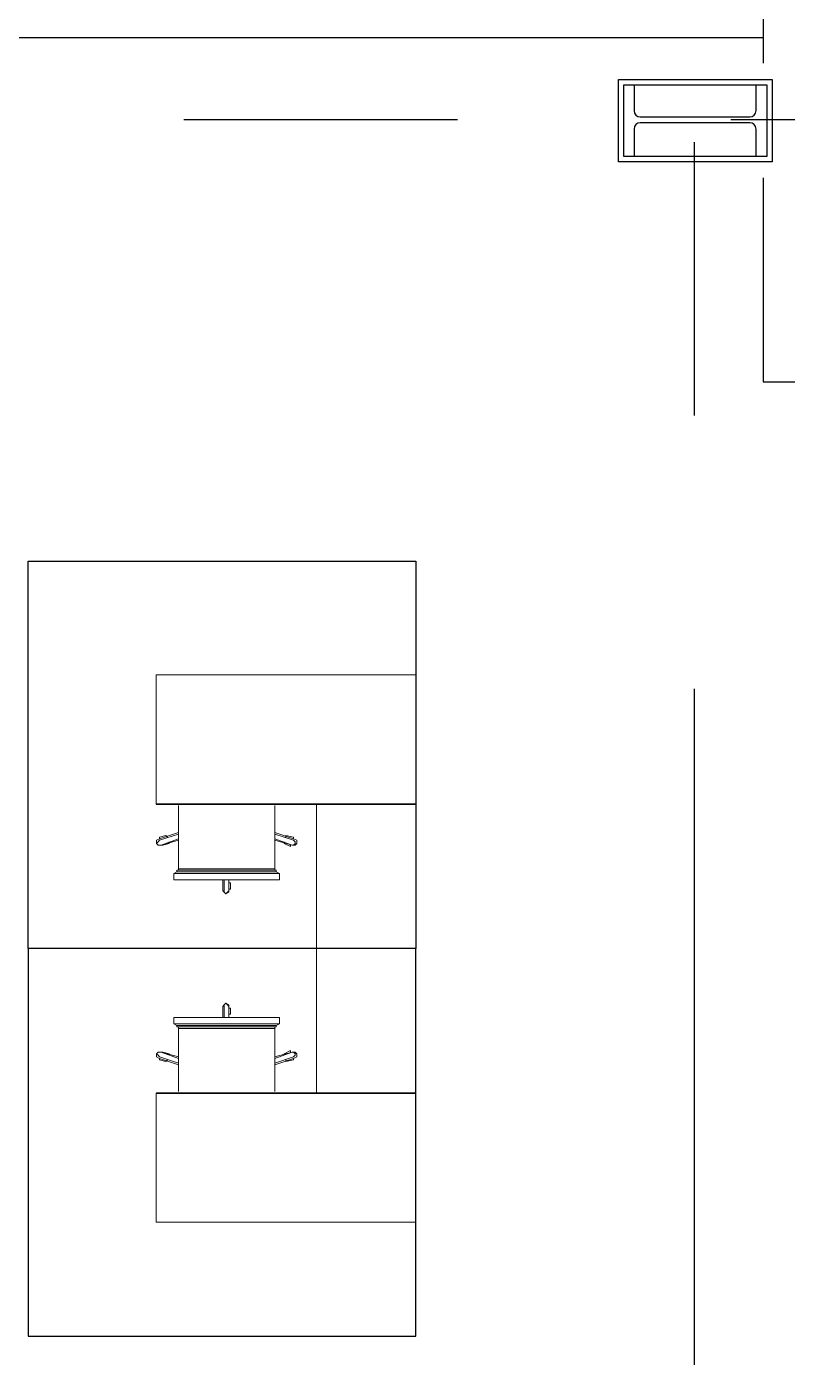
# Model space of a CAD drawing. Header units: millimetres. Extents: x 2148 to 2681, y 758 to 986.
# Drawn here: x 2601.953 to 2603.72, y 948.095 to 951.186 of the extents above; entities that cross this region are included whole.
import ezdxf

# ---------------------------------------------------------------- set-up
doc = ezdxf.new("R2010")
doc.units = ezdxf.units.MM
doc.linetypes.add('CENTER2', pattern=[28.575, 19.05, -3.175, 3.175, -3.175])
for name, color, linetype in [('at_Entity', 7, 'Continuous'), ('COLUMN', 7, 'Continuous'), ('D', 1, 'Continuous'), ('DR', 7, 'Continuous'), ('ELAYOUT', 4, 'Continuous'), ('S-COLS', 6, 'Continuous'), ('S_GRID LINES', 252, 'Continuous')]:
    doc.layers.add(name, color=color, linetype=linetype)

msp = doc.modelspace()

# ---------------------------------------------------------------- linework, layer by layer
at = {"layer": 'at_Entity', "color": 0, "lineweight": 15}
for p, q in [((2602.2545676, 949.6801445, 0), (2602.2545676, 949.3800255, 0)), ((2602.2545676, 949.6801445, 0), (2602.8572863, 949.6801445, 0)), ((2602.2545676, 949.6801445, 0), (2602.2545676, 949.3800255, 0)), ((2602.2545676, 949.6801445, 0), (2602.8572863, 949.6801445, 0)), ((2602.8572863, 949.6801445, 0), (2602.8572863, 949.0443679, 0)), ((2602.8572863, 949.6801445, 0), (2602.8572863, 949.0443679, 0)), ((2602.3062371, 949.2299657, 0), (2602.3062371, 949.376365, 0)), ((2602.3062371, 949.2299657, 0), (2602.3062371, 949.376365, 0)), ((2602.5294969, 949.376365, 0), (2602.5294969, 949.2299657, 0)), ((2602.5294969, 949.376365, 0), (2602.5294969, 949.2299657, 0)), ((2602.6267068, 949.3800255, 0), (2602.6267068, 949.0443679, 0)), ((2602.6267068, 949.3800255, 0), (2602.6267068, 949.0443679, 0)), ((2602.2549974, 949.2958454, 0), (2602.2623171, 949.2995052, 0)), ((2602.2549974, 949.2958454, 0), (2602.2623171, 949.2995052, 0)), ((2602.2549974, 949.2885257, 0), (2602.2549974, 949.2958454, 0)), ((2602.2549974, 949.2885257, 0), (2602.2549974, 949.2958454, 0)), ((2602.2549974, 949.2885257, 0), (2602.2586573, 949.2921855, 0)), ((2602.2549974, 949.2885257, 0), (2602.2586573, 949.2921855, 0)), ((2602.2586573, 949.2921855, 0), (2602.2623171, 949.2958454, 0)), ((2602.2586573, 949.2921855, 0), (2602.2623171, 949.2958454, 0)), ((2602.2623171, 949.2995052, 0), (2602.3062371, 949.3141452, 0)), ((2602.2623171, 949.2995052, 0), (2602.3062371, 949.3141452, 0)), ((2602.2623171, 949.2958454, 0), (2602.3062371, 949.3104854, 0)), ((2602.2623171, 949.2958454, 0), (2602.3062371, 949.3104854, 0)), ((2602.2623171, 949.3031657, 0), (2602.2769571, 949.3068255, 0)), ((2602.2623171, 949.3031657, 0), (2602.2769571, 949.3068255, 0)), ((2602.2623171, 949.2995052, 0), (2602.2623171, 949.3031657, 0)), ((2602.2623171, 949.2995052, 0), (2602.2623171, 949.3031657, 0)), ((2602.3062371, 949.2995052, 0), (2602.265977, 949.2848652, 0)), ((2602.3062371, 949.2995052, 0), (2602.265977, 949.2848652, 0)), ((2602.265977, 949.2848652, 0), (2602.3062371, 949.2958454, 0)), ((2602.265977, 949.2848652, 0), (2602.3062371, 949.2958454, 0)), ((2602.2769571, 949.3068255, 0), (2602.280617, 949.3031657, 0)), ((2602.2769571, 949.3068255, 0), (2602.280617, 949.3031657, 0)), ((2602.2842768, 949.2921855, 0), (2602.2842768, 949.2885257, 0)), ((2602.2842768, 949.2921855, 0), (2602.2842768, 949.2885257, 0)), ((2602.5294969, 949.3141452, 0), (2602.5734163, 949.2995052, 0)), ((2602.5294969, 949.3141452, 0), (2602.5734163, 949.2995052, 0)), ((2602.5734163, 949.2958454, 0), (2602.5294969, 949.3104854, 0)), ((2602.5734163, 949.2958454, 0), (2602.5294969, 949.3104854, 0)), ((2602.5294969, 949.2995052, 0), (2602.5697565, 949.2848652, 0)), ((2602.5294969, 949.2995052, 0), (2602.5697565, 949.2848652, 0)), ((2602.5697565, 949.2848652, 0), (2602.5294969, 949.2958454, 0)), ((2602.5697565, 949.2848652, 0), (2602.5294969, 949.2958454, 0)), ((2602.5514566, 949.2885257, 0), (2602.5514566, 949.2921855, 0)), ((2602.5514566, 949.2885257, 0), (2602.5514566, 949.2921855, 0)), ((2602.5551165, 949.3031657, 0), (2602.5551165, 949.3068255, 0)), ((2602.5551165, 949.3068255, 0), (2602.5734163, 949.3031657, 0)), ((2602.5551165, 949.3031657, 0), (2602.5551165, 949.3068255, 0)), ((2602.5551165, 949.3068255, 0), (2602.5734163, 949.3031657, 0)), ((2602.5734163, 949.3031657, 0), (2602.5734163, 949.2995052, 0)), ((2602.5734163, 949.3031657, 0), (2602.5734163, 949.2995052, 0)), ((2602.5734163, 949.2995052, 0), (2602.5807366, 949.2958454, 0)), ((2602.5734163, 949.2995052, 0), (2602.5807366, 949.2958454, 0)), ((2602.5770768, 949.2921855, 0), (2602.5734163, 949.2958454, 0)), ((2602.5770768, 949.2921855, 0), (2602.5734163, 949.2958454, 0)), ((2602.5770768, 949.2885257, 0), (2602.5770768, 949.2921855, 0)), ((2602.5770768, 949.2885257, 0), (2602.5770768, 949.2921855, 0)), ((2602.5807366, 949.2958454, 0), (2602.5807366, 949.2885257, 0)), ((2602.5807366, 949.2958454, 0), (2602.5807366, 949.2885257, 0)), ((2602.2586573, 949.2848652, 0), (2602.2549974, 949.2885257, 0)), ((2602.2586573, 949.2848652, 0), (2602.2549974, 949.2885257, 0)), ((2602.2586573, 949.2848652, 0), (2602.2549974, 949.2885257, 0)), ((2602.2586573, 949.2848652, 0), (2602.2549974, 949.2885257, 0)), ((2602.265977, 949.2848652, 0), (2602.2586573, 949.2848652, 0)), ((2602.2623171, 949.2848652, 0), (2602.2586573, 949.2848652, 0)), ((2602.265977, 949.2848652, 0), (2602.2586573, 949.2848652, 0)), ((2602.2623171, 949.2848652, 0), (2602.2586573, 949.2848652, 0)), ((2602.2696368, 949.2848652, 0), (2602.265977, 949.2848652, 0)), ((2602.2696368, 949.2848652, 0), (2602.265977, 949.2848652, 0)), ((2602.2842768, 949.2885257, 0), (2602.2696368, 949.2848652, 0)), ((2602.2842768, 949.2885257, 0), (2602.2696368, 949.2848652, 0)), ((2602.5660966, 949.2812054, 0), (2602.5514566, 949.2885257, 0)), ((2602.5660966, 949.2812054, 0), (2602.5514566, 949.2885257, 0)), ((2602.5660966, 949.2848652, 0), (2602.5660966, 949.2812054, 0)), ((2602.5660966, 949.2848652, 0), (2602.5660966, 949.2812054, 0)), ((2602.5770768, 949.2848652, 0), (2602.5697565, 949.2848652, 0)), ((2602.5697565, 949.2848652, 0), (2602.5734163, 949.2848652, 0)), ((2602.5770768, 949.2848652, 0), (2602.5697565, 949.2848652, 0)), ((2602.5697565, 949.2848652, 0), (2602.5734163, 949.2848652, 0)), ((2602.5734163, 949.2848652, 0), (2602.5770768, 949.2885257, 0)), ((2602.5734163, 949.2848652, 0), (2602.5770768, 949.2885257, 0)), ((2602.5807366, 949.2885257, 0), (2602.5770768, 949.2848652, 0)), ((2602.5807366, 949.2885257, 0), (2602.5770768, 949.2848652, 0)), ((2602.3062371, 949.2263052, 0), (2602.3062371, 949.2299657, 0)), ((2602.3062371, 949.2299657, 0), (2602.5294969, 949.2299657, 0)), ((2602.3062371, 949.2263052, 0), (2602.3062371, 949.2299657, 0)), ((2602.3062371, 949.2299657, 0), (2602.5294969, 949.2299657, 0)), ((2602.5294969, 949.2299657, 0), (2602.5294969, 949.2263052, 0)), ((2602.5294969, 949.2299657, 0), (2602.5294969, 949.2263052, 0)), ((2602.295257, 949.2189855, 0), (2602.3025773, 949.2226454, 0)), ((2602.295257, 949.2189855, 0), (2602.3025773, 949.2226454, 0)), ((2602.295257, 949.2153257, 0), (2602.295257, 949.2189855, 0)), ((2602.295257, 949.2189855, 0), (2602.5404765, 949.2189855, 0)), ((2602.295257, 949.2153257, 0), (2602.295257, 949.2189855, 0)), ((2602.295257, 949.2189855, 0), (2602.5404765, 949.2189855, 0)), ((2602.295257, 949.2153257, 0), (2602.295257, 949.2116659, 0)), ((2602.295257, 949.2153257, 0), (2602.295257, 949.2116659, 0)), ((2602.295257, 949.2043455, 0), (2602.295257, 949.2116659, 0)), ((2602.295257, 949.2043455, 0), (2602.295257, 949.2116659, 0)), ((2602.3025773, 949.2043455, 0), (2602.295257, 949.2043455, 0)), ((2602.3025773, 949.2043455, 0), (2602.295257, 949.2043455, 0)), ((2602.3025773, 949.2226454, 0), (2602.3025773, 949.2263052, 0)), ((2602.3025773, 949.2263052, 0), (2602.5331568, 949.2263052, 0)), ((2602.3025773, 949.2226454, 0), (2602.3025773, 949.2263052, 0)), ((2602.3025773, 949.2263052, 0), (2602.5331568, 949.2263052, 0)), ((2602.3025773, 949.2226454, 0), (2602.5331568, 949.2226454, 0)), ((2602.3025773, 949.2226454, 0), (2602.5331568, 949.2226454, 0)), ((2602.5331568, 949.2043455, 0), (2602.3025773, 949.2043455, 0)), ((2602.5331568, 949.2043455, 0), (2602.3025773, 949.2043455, 0)), ((2602.309897, 949.2263052, 0), (2602.3062371, 949.2263052, 0)), ((2602.309897, 949.2263052, 0), (2602.3062371, 949.2263052, 0)), ((2602.4087171, 949.1787254, 0), (2602.4087171, 949.2043455, 0)), ((2602.4087171, 949.1787254, 0), (2602.4087171, 949.2043455, 0)), ((2602.4087171, 949.1823859, 0), (2602.4087171, 949.1970259, 0)), ((2602.4087171, 949.1823859, 0), (2602.4087171, 949.1970259, 0)), ((2602.412377, 949.1787254, 0), (2602.412377, 949.2043455, 0)), ((2602.412377, 949.1787254, 0), (2602.412377, 949.2043455, 0)), ((2602.4233571, 949.2043455, 0), (2602.4233571, 949.1787254, 0)), ((2602.4233571, 949.1787254, 0), (2602.4233571, 949.2043455, 0)), ((2602.4233571, 949.2043455, 0), (2602.4233571, 949.1787254, 0)), ((2602.4233571, 949.1787254, 0), (2602.4233571, 949.2043455, 0)), ((2602.4233571, 949.1970259, 0), (2602.427017, 949.1970259, 0)), ((2602.4233571, 949.1970259, 0), (2602.427017, 949.1970259, 0)), ((2602.427017, 949.1970259, 0), (2602.427017, 949.1823859, 0)), ((2602.427017, 949.1970259, 0), (2602.427017, 949.1823859, 0)), ((2602.5294969, 949.2263052, 0), (2602.5258365, 949.2263052, 0)), ((2602.5294969, 949.2263052, 0), (2602.5258365, 949.2263052, 0)), ((2602.5331568, 949.2263052, 0), (2602.5331568, 949.2226454, 0)), ((2602.5331568, 949.2263052, 0), (2602.5331568, 949.2226454, 0)), ((2602.5331568, 949.2226454, 0), (2602.5404765, 949.2189855, 0)), ((2602.5331568, 949.2226454, 0), (2602.5404765, 949.2189855, 0)), ((2602.5404765, 949.2043455, 0), (2602.5331568, 949.2043455, 0)), ((2602.5404765, 949.2043455, 0), (2602.5331568, 949.2043455, 0)), ((2602.5404765, 949.2189855, 0), (2602.5404765, 949.2153257, 0)), ((2602.5404765, 949.2189855, 0), (2602.5404765, 949.2153257, 0)), ((2602.5404765, 949.2153257, 0), (2602.5404765, 949.2116659, 0)), ((2602.5404765, 949.2153257, 0), (2602.5404765, 949.2116659, 0)), ((2602.5404765, 949.2116659, 0), (2602.5404765, 949.2043455, 0)), ((2602.5404765, 949.2116659, 0), (2602.5404765, 949.2043455, 0)), ((2602.412377, 949.1750655, 0), (2602.4087171, 949.1787254, 0)), ((2602.412377, 949.1750655, 0), (2602.4087171, 949.1787254, 0)), ((2602.412377, 949.1787254, 0), (2602.412377, 949.1750655, 0)), ((2602.412377, 949.1787254, 0), (2602.412377, 949.1750655, 0)), ((2602.412377, 949.1750655, 0), (2602.4160368, 949.1714057, 0)), ((2602.4160368, 949.1714057, 0), (2602.412377, 949.1750655, 0)), ((2602.412377, 949.1750655, 0), (2602.4160368, 949.1714057, 0)), ((2602.4160368, 949.1714057, 0), (2602.412377, 949.1750655, 0)), ((2602.4160368, 949.1714057, 0), (2602.4196966, 949.1750655, 0)), ((2602.4233571, 949.1750655, 0), (2602.4160368, 949.1714057, 0)), ((2602.4160368, 949.1714057, 0), (2602.4196966, 949.1750655, 0)), ((2602.4233571, 949.1750655, 0), (2602.4160368, 949.1714057, 0)), ((2602.4196966, 949.1750655, 0), (2602.4233571, 949.1787254, 0)), ((2602.4196966, 949.1750655, 0), (2602.4233571, 949.1787254, 0)), ((2602.427017, 949.1823859, 0), (2602.4233571, 949.1823859, 0)), ((2602.427017, 949.1823859, 0), (2602.4233571, 949.1823859, 0)), ((2602.4233571, 949.1787254, 0), (2602.4233571, 949.1750655, 0)), ((2602.4233571, 949.1787254, 0), (2602.4233571, 949.1750655, 0)), ((2602.6267068, 948.7087103, 0), (2602.6267068, 949.0443679, 0)), ((2602.6267068, 948.7087103, 0), (2602.6267068, 949.0443679, 0)), ((2602.8572863, 948.4085913, 0), (2602.8572863, 949.0443679, 0)), ((2602.8572863, 948.4085913, 0), (2602.8572863, 949.0443679, 0)), ((2602.412377, 948.9136703, 0), (2602.4087171, 948.9100104, 0)), ((2602.412377, 948.9136703, 0), (2602.4087171, 948.9100104, 0)), ((2602.4087171, 948.9100104, 0), (2602.4087171, 948.8843903, 0)), ((2602.4087171, 948.9100104, 0), (2602.4087171, 948.8843903, 0)), ((2602.4087171, 948.90635, 0), (2602.4087171, 948.89171, 0)), ((2602.4087171, 948.90635, 0), (2602.4087171, 948.89171, 0)), ((2602.412377, 948.9136703, 0), (2602.4160368, 948.9173301, 0)), ((2602.4160368, 948.9173301, 0), (2602.412377, 948.9136703, 0)), ((2602.412377, 948.9136703, 0), (2602.4160368, 948.9173301, 0)), ((2602.4160368, 948.9173301, 0), (2602.412377, 948.9136703, 0)), ((2602.412377, 948.9100104, 0), (2602.412377, 948.9136703, 0)), ((2602.412377, 948.9100104, 0), (2602.412377, 948.9136703, 0)), ((2602.412377, 948.9100104, 0), (2602.412377, 948.8843903, 0)), ((2602.412377, 948.9100104, 0), (2602.412377, 948.8843903, 0)), ((2602.4160368, 948.9173301, 0), (2602.4196966, 948.9136703, 0)), ((2602.4233571, 948.9136703, 0), (2602.4160368, 948.9173301, 0)), ((2602.4160368, 948.9173301, 0), (2602.4196966, 948.9136703, 0)), ((2602.4233571, 948.9136703, 0), (2602.4160368, 948.9173301, 0)), ((2602.4196966, 948.9136703, 0), (2602.4233571, 948.9100104, 0)), ((2602.4196966, 948.9136703, 0), (2602.4233571, 948.9100104, 0)), ((2602.4233571, 948.9100104, 0), (2602.4233571, 948.9136703, 0)), ((2602.4233571, 948.9100104, 0), (2602.4233571, 948.9136703, 0)), ((2602.4233571, 948.8843903, 0), (2602.4233571, 948.9100104, 0)), ((2602.4233571, 948.9100104, 0), (2602.4233571, 948.8843903, 0)), ((2602.4233571, 948.8843903, 0), (2602.4233571, 948.9100104, 0)), ((2602.4233571, 948.9100104, 0), (2602.4233571, 948.8843903, 0)), ((2602.427017, 948.90635, 0), (2602.4233571, 948.90635, 0)), ((2602.427017, 948.90635, 0), (2602.4233571, 948.90635, 0)), ((2602.4233571, 948.89171, 0), (2602.427017, 948.89171, 0)), ((2602.4233571, 948.89171, 0), (2602.427017, 948.89171, 0)), ((2602.427017, 948.89171, 0), (2602.427017, 948.90635, 0)), ((2602.427017, 948.89171, 0), (2602.427017, 948.90635, 0)), ((2602.3025773, 948.8843903, 0), (2602.295257, 948.8843903, 0)), ((2602.295257, 948.8843903, 0), (2602.295257, 948.87707, 0)), ((2602.3025773, 948.8843903, 0), (2602.295257, 948.8843903, 0)), ((2602.295257, 948.8843903, 0), (2602.295257, 948.87707, 0)), ((2602.295257, 948.8734101, 0), (2602.295257, 948.87707, 0)), ((2602.295257, 948.8734101, 0), (2602.295257, 948.87707, 0)), ((2602.295257, 948.8734101, 0), (2602.295257, 948.8697503, 0)), ((2602.295257, 948.8734101, 0), (2602.295257, 948.8697503, 0)), ((2602.295257, 948.8697503, 0), (2602.3025773, 948.8660904, 0)), ((2602.295257, 948.8697503, 0), (2602.5404765, 948.8697503, 0)), ((2602.295257, 948.8697503, 0), (2602.3025773, 948.8660904, 0)), ((2602.295257, 948.8697503, 0), (2602.5404765, 948.8697503, 0)), ((2602.5331568, 948.8843903, 0), (2602.3025773, 948.8843903, 0)), ((2602.5331568, 948.8843903, 0), (2602.3025773, 948.8843903, 0)), ((2602.3025773, 948.8660904, 0), (2602.5331568, 948.8660904, 0)), ((2602.3025773, 948.8660904, 0), (2602.3025773, 948.8624306, 0)), ((2602.3025773, 948.8660904, 0), (2602.5331568, 948.8660904, 0)), ((2602.3025773, 948.8660904, 0), (2602.3025773, 948.8624306, 0)), ((2602.3025773, 948.8624306, 0), (2602.5331568, 948.8624306, 0)), ((2602.3025773, 948.8624306, 0), (2602.5331568, 948.8624306, 0)), ((2602.309897, 948.8624306, 0), (2602.3062371, 948.8624306, 0)), ((2602.3062371, 948.8624306, 0), (2602.3062371, 948.8587701, 0)), ((2602.309897, 948.8624306, 0), (2602.3062371, 948.8624306, 0)), ((2602.3062371, 948.8624306, 0), (2602.3062371, 948.8587701, 0)), ((2602.3062371, 948.8587701, 0), (2602.5294969, 948.8587701, 0)), ((2602.3062371, 948.8587701, 0), (2602.3062371, 948.7123708, 0)), ((2602.3062371, 948.8587701, 0), (2602.5294969, 948.8587701, 0)), ((2602.3062371, 948.8587701, 0), (2602.3062371, 948.7123708, 0)), ((2602.5294969, 948.8624306, 0), (2602.5258365, 948.8624306, 0)), ((2602.5294969, 948.8624306, 0), (2602.5258365, 948.8624306, 0)), ((2602.5294969, 948.8587701, 0), (2602.5294969, 948.8624306, 0)), ((2602.5294969, 948.8587701, 0), (2602.5294969, 948.8624306, 0)), ((2602.5294969, 948.7123708, 0), (2602.5294969, 948.8587701, 0)), ((2602.5294969, 948.7123708, 0), (2602.5294969, 948.8587701, 0)), ((2602.5404765, 948.8843903, 0), (2602.5331568, 948.8843903, 0)), ((2602.5404765, 948.8843903, 0), (2602.5331568, 948.8843903, 0)), ((2602.5331568, 948.8660904, 0), (2602.5404765, 948.8697503, 0)), ((2602.5331568, 948.8660904, 0), (2602.5404765, 948.8697503, 0)), ((2602.5331568, 948.8624306, 0), (2602.5331568, 948.8660904, 0)), ((2602.5331568, 948.8624306, 0), (2602.5331568, 948.8660904, 0)), ((2602.5404765, 948.87707, 0), (2602.5404765, 948.8843903, 0)), ((2602.5404765, 948.87707, 0), (2602.5404765, 948.8843903, 0)), ((2602.5404765, 948.8734101, 0), (2602.5404765, 948.87707, 0)), ((2602.5404765, 948.8734101, 0), (2602.5404765, 948.87707, 0)), ((2602.5404765, 948.8697503, 0), (2602.5404765, 948.8734101, 0)), ((2602.5404765, 948.8697503, 0), (2602.5404765, 948.8734101, 0)), ((2602.2586573, 948.8038706, 0), (2602.2549974, 948.8002101, 0)), ((2602.2586573, 948.8038706, 0), (2602.2549974, 948.8002101, 0)), ((2602.2586573, 948.8038706, 0), (2602.2549974, 948.8002101, 0)), ((2602.2586573, 948.8038706, 0), (2602.2549974, 948.8002101, 0)), ((2602.2549974, 948.8002101, 0), (2602.2549974, 948.7928905, 0)), ((2602.2549974, 948.8002101, 0), (2602.2586573, 948.7965503, 0)), ((2602.2549974, 948.8002101, 0), (2602.2549974, 948.7928905, 0)), ((2602.2549974, 948.8002101, 0), (2602.2586573, 948.7965503, 0)), ((2602.265977, 948.8038706, 0), (2602.2586573, 948.8038706, 0)), ((2602.2623171, 948.8038706, 0), (2602.2586573, 948.8038706, 0)), ((2602.265977, 948.8038706, 0), (2602.2586573, 948.8038706, 0)), ((2602.2623171, 948.8038706, 0), (2602.2586573, 948.8038706, 0)), ((2602.2586573, 948.7965503, 0), (2602.2623171, 948.7928905, 0)), ((2602.2586573, 948.7965503, 0), (2602.2623171, 948.7928905, 0)), ((2602.3062371, 948.7892306, 0), (2602.265977, 948.8038706, 0)), ((2602.265977, 948.8038706, 0), (2602.3062371, 948.7928905, 0)), ((2602.2696368, 948.8038706, 0), (2602.265977, 948.8038706, 0)), ((2602.3062371, 948.7892306, 0), (2602.265977, 948.8038706, 0)), ((2602.265977, 948.8038706, 0), (2602.3062371, 948.7928905, 0)), ((2602.2696368, 948.8038706, 0), (2602.265977, 948.8038706, 0)), ((2602.2842768, 948.8002101, 0), (2602.2696368, 948.8038706, 0)), ((2602.2842768, 948.8002101, 0), (2602.2696368, 948.8038706, 0)), ((2602.2842768, 948.7965503, 0), (2602.2842768, 948.8002101, 0)), ((2602.2842768, 948.7965503, 0), (2602.2842768, 948.8002101, 0)), ((2602.5294969, 948.7892306, 0), (2602.5697565, 948.8038706, 0)), ((2602.5697565, 948.8038706, 0), (2602.5294969, 948.7928905, 0)), ((2602.5294969, 948.7892306, 0), (2602.5697565, 948.8038706, 0)), ((2602.5697565, 948.8038706, 0), (2602.5294969, 948.7928905, 0)), ((2602.5660966, 948.8075305, 0), (2602.5514566, 948.8002101, 0)), ((2602.5660966, 948.8075305, 0), (2602.5514566, 948.8002101, 0)), ((2602.5514566, 948.8002101, 0), (2602.5514566, 948.7965503, 0)), ((2602.5514566, 948.8002101, 0), (2602.5514566, 948.7965503, 0)), ((2602.5660966, 948.8038706, 0), (2602.5660966, 948.8075305, 0)), ((2602.5660966, 948.8038706, 0), (2602.5660966, 948.8075305, 0)), ((2602.5770768, 948.8038706, 0), (2602.5697565, 948.8038706, 0)), ((2602.5697565, 948.8038706, 0), (2602.5734163, 948.8038706, 0)), ((2602.5770768, 948.8038706, 0), (2602.5697565, 948.8038706, 0)), ((2602.5697565, 948.8038706, 0), (2602.5734163, 948.8038706, 0)), ((2602.5734163, 948.8038706, 0), (2602.5770768, 948.8002101, 0)), ((2602.5734163, 948.8038706, 0), (2602.5770768, 948.8002101, 0)), ((2602.5770768, 948.7965503, 0), (2602.5734163, 948.7928905, 0)), ((2602.5770768, 948.7965503, 0), (2602.5734163, 948.7928905, 0)), ((2602.5807366, 948.8002101, 0), (2602.5770768, 948.8038706, 0)), ((2602.5807366, 948.8002101, 0), (2602.5770768, 948.8038706, 0)), ((2602.5770768, 948.8002101, 0), (2602.5770768, 948.7965503, 0)), ((2602.5770768, 948.8002101, 0), (2602.5770768, 948.7965503, 0)), ((2602.5807366, 948.7928905, 0), (2602.5807366, 948.8002101, 0)), ((2602.5807366, 948.7928905, 0), (2602.5807366, 948.8002101, 0)), ((2602.2549974, 948.7928905, 0), (2602.2623171, 948.7892306, 0)), ((2602.2549974, 948.7928905, 0), (2602.2623171, 948.7892306, 0)), ((2602.2623171, 948.7928905, 0), (2602.3062371, 948.7782505, 0)), ((2602.2623171, 948.7928905, 0), (2602.3062371, 948.7782505, 0)), ((2602.2623171, 948.7892306, 0), (2602.3062371, 948.7745906, 0)), ((2602.2623171, 948.7892306, 0), (2602.2623171, 948.7855701, 0)), ((2602.2623171, 948.7892306, 0), (2602.3062371, 948.7745906, 0)), ((2602.2623171, 948.7892306, 0), (2602.2623171, 948.7855701, 0)), ((2602.2623171, 948.7855701, 0), (2602.2769571, 948.7819103, 0)), ((2602.2623171, 948.7855701, 0), (2602.2769571, 948.7819103, 0)), ((2602.2769571, 948.7819103, 0), (2602.280617, 948.7855701, 0)), ((2602.2769571, 948.7819103, 0), (2602.280617, 948.7855701, 0)), ((2602.5734163, 948.7928905, 0), (2602.5294969, 948.7782505, 0)), ((2602.5734163, 948.7928905, 0), (2602.5294969, 948.7782505, 0)), ((2602.5294969, 948.7745906, 0), (2602.5734163, 948.7892306, 0)), ((2602.5294969, 948.7745906, 0), (2602.5734163, 948.7892306, 0)), ((2602.5551165, 948.7855701, 0), (2602.5551165, 948.7819103, 0)), ((2602.5551165, 948.7819103, 0), (2602.5734163, 948.7855701, 0)), ((2602.5551165, 948.7855701, 0), (2602.5551165, 948.7819103, 0)), ((2602.5551165, 948.7819103, 0), (2602.5734163, 948.7855701, 0)), ((2602.5734163, 948.7892306, 0), (2602.5807366, 948.7928905, 0)), ((2602.5734163, 948.7892306, 0), (2602.5807366, 948.7928905, 0)), ((2602.5734163, 948.7855701, 0), (2602.5734163, 948.7892306, 0)), ((2602.5734163, 948.7855701, 0), (2602.5734163, 948.7892306, 0)), ((2602.2545676, 948.4085913, 0), (2602.2545676, 948.7087103, 0)), ((2602.2545676, 948.4085913, 0), (2602.2545676, 948.7087103, 0)), ((2602.2545676, 948.4085913, 0), (2602.8572863, 948.4085913, 0)), ((2602.2545676, 948.4085913, 0), (2602.8572863, 948.4085913, 0))]:
    msp.add_line(p, q, dxfattribs=at)
at = {"layer": 'at_Entity', "color": 0, "lineweight": 35}
for p, q in [((2602.2545676, 949.3800255, 0), (2602.8572863, 949.3800255, 0)), ((2602.2545676, 949.3800255, 0), (2602.8572863, 949.3800255, 0)), ((2602.2545676, 948.7087103, 0), (2602.8572863, 948.7087103, 0)), ((2602.2545676, 948.7087103, 0), (2602.8572863, 948.7087103, 0))]:
    msp.add_line(p, q, dxfattribs=at)
at = {"layer": 'COLUMN', "color": 4, "lineweight": -3, "ltscale": 0.05, "elevation": 0}
msp.add_lwpolyline([(2603.3279074, 951.063301), (2603.6848979, 951.063301), (2603.6848979, 950.871821), (2603.3279074, 950.871821)], close=True, dxfattribs=at)
at = {"layer": 'COLUMN', "color": 2, "lineweight": -3, "ltscale": 0.05, "elevation": 0}
msp.add_lwpolyline([(2603.3404074, 951.050801), (2603.6723979, 951.050801), (2603.6723979, 950.884321), (2603.3404074, 950.884321)], close=True, dxfattribs=at)
at = {"layer": 'D', "ltscale": 0.5, "elevation": 0}
for points in [[(2601.9572863, 949.9443679), (2602.8572863, 949.9443679), (2602.8572863, 949.0443679), (2601.9572863, 949.0443679)], [(2601.9572863, 949.9443679), (2602.8572863, 949.9443679), (2602.8572863, 949.0443679), (2601.9572863, 949.0443679)], [(2601.9572863, 948.1443679), (2602.8572863, 948.1443679), (2602.8572863, 949.0443679), (2601.9572863, 949.0443679)], [(2601.9572863, 948.1443679), (2602.8572863, 948.1443679), (2602.8572863, 949.0443679), (2601.9572863, 949.0443679)]]:
    msp.add_lwpolyline(points, close=True, dxfattribs=at)
at = {"layer": 'DR', "ltscale": 10}
msp.add_line((2598.7618229, 951.1609359, 0), (2603.663657, 951.1609359, 0), dxfattribs=at)
at = {"layer": 'ELAYOUT', "ltscale": 10}
for p, q in [((2603.663657, 951.2625608), (2603.663657, 951.100801)), ((2603.663657, 950.834321), (2603.663657, 950.3609359)), ((2603.663657, 950.3609359), (2607.1497776, 950.3609359, 0))]:
    msp.add_line(p, q, dxfattribs=at)
at = {"layer": 'S-COLS', "ltscale": 0.5, "elevation": 0}
msp.add_lwpolyline([(2603.6723979, 950.971811), (2603.6723979, 950.884321), (2603.6473769, 950.884321), (2603.6473769, 950.947903, 0.414213562), (2603.6328354, 950.9624445), (2603.3784699, 950.9624445, 0.414213562), (2603.3639284, 950.947903), (2603.3639284, 950.884321), (2603.3404074, 950.884321), (2603.3404074, 951.050801), (2603.3639284, 951.050801), (2603.3639284, 950.990719, 0.414213562), (2603.3784699, 950.9761775), (2603.6328354, 950.9761775, 0.414213562), (2603.6473769, 950.990719), (2603.6473769, 951.050801), (2603.6723979, 951.050801), (2603.6723979, 950.971811)], format="xyb", dxfattribs=at)
at = {"layer": 'S_GRID LINES', "linetype": 'CENTER2', "ltscale": 0.2}
for p, q in [((2603.5043609, 922.9776771, 0), (2603.5043609, 979.8917928, 0)), ((2630.258657, 950.969311), (2595.7518229, 950.969311))]:
    msp.add_line(p, q, dxfattribs=at)

doc.saveas('drawing.dxf')
